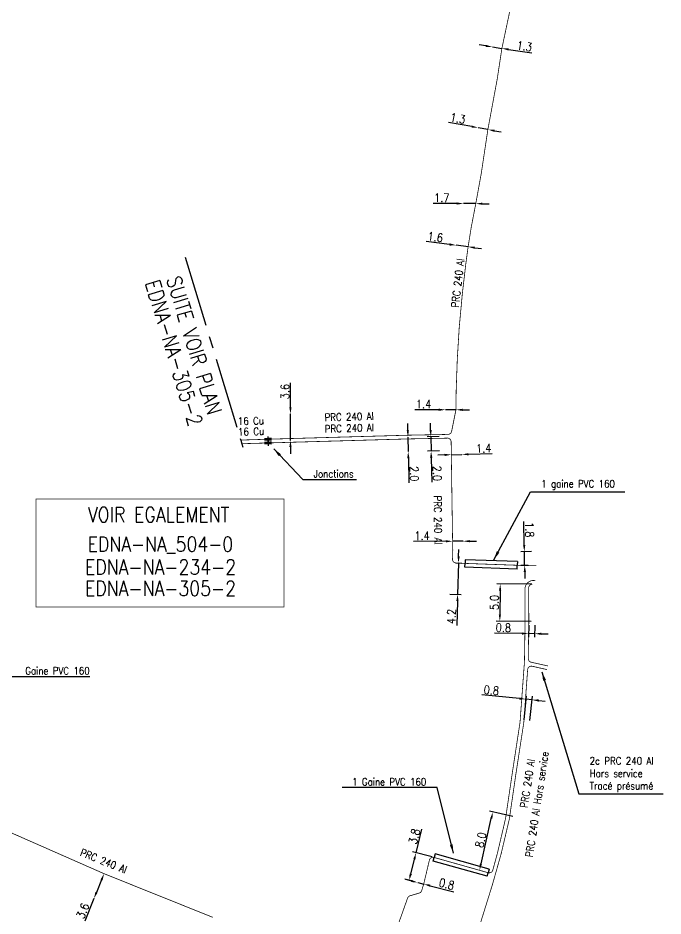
# Model space of a CAD drawing. Header units: millimetres. Extents: x 185000 to 186000, y 128000 to 129009.
# Drawn here: x 185079.5 to 185166, y 128391.8 to 128512.2 of the extents above; entities that cross this region are included whole.
import ezdxf
from ezdxf.enums import TextEntityAlignment as Align

# ---------------------------------------------------------------- set-up
doc = ezdxf.new("R2010")
doc.units = ezdxf.units.MM
doc.header["$PDMODE"] = 34
doc.linetypes.add('CENTER2', pattern=[28.575, 19.05, -3.175, 3.175, -3.175])
doc.layers.get('0').update_dxf_attribs({"linetype": 'CONTINUOUS'})
doc.layers.get('DEFPOINTS').update_dxf_attribs({"linetype": 'CONTINUOUS'})
for name, color, linetype in [('M_120', 5, 'M_ST_13'), ('M_300', 7, 'CONTINUOUS'), ('M_400', 7, 'CONTINUOUS'), ('M_908', 252, 'CONTINUOUS'), ('M_930', 7, 'CONTINUOUS')]:
    doc.layers.add(name, color=color, linetype=linetype)
doc.styles.get("Standard").update_dxf_attribs({"font": 'romans.shx', "width": 0.85})
doc.linetypes.add('M_ST_13', pattern='A,5,-0.3,["oo",Standard,S=1.5,R=0,X=0,Y=-0.5],-3', length=8.3)
doc.linetypes.add('MT_HS', pattern='A,2,-1,["E",Standard,S=0.85,R=0,X=-0.27,Y=-0.4],-1', length=4)
doc.dimstyles.get("Standard").update_dxf_attribs({"dimtxt": 1.5, "dimasz": 1.2, "dimexe": 0.625, "dimexo": 0.625, "dimgap": 0.25, "dimtad": 1, "dimdec": 1, "dimzin": 0, "dimdsep": 46, "dimtxsty": 'Standard', "dimcen": -0.5, "dimadec": 0, "dimazin": 0, "dimtfac": 1, "dimtdec": 1, "dimtmove": 0, "dimatfit": 3, "dimfxl": 0, "dimtolj": 1, "dimtzin": 0, "dimarcsym": 0})

# ---------------------------------------------------------------- blocks, each defined once
blk = doc.blocks.new('*D91')
at = {"layer": 'DEFPOINTS', "color": 0, "linetype": 'Continuous', "transparency": 16777216}
for p in [(185148.4, 128420.79), (185147.29, 128417.64), (185148.09, 128417.56)]:
    blk.add_point(p, dxfattribs=at)
at = {"layer": 'M_908', "color": 0, "linetype": 'Continuous', "lineweight": -2, "transparency": 16777216}
for p, q in [((185146.71, 128420.95), (185141.7, 128421.44)), ((185147.34, 128418.11), (185147.65, 128421.33)), ((185148.4, 128420.79), (185147.61, 128420.87)), ((185148.13, 128418.03), (185148.45, 128421.26)), ((185149.3, 128420.7), (185150.19, 128420.61))]:
    blk.add_line(p, q, dxfattribs=at)
at = {"layer": 'M_908', "color": 0, "linetype": 'Continuous', "transparency": 16777216}
for points in [[(185146.72, 128421.1), (185146.7, 128420.81), (185147.61, 128420.87)], [(185149.31, 128420.85), (185149.28, 128420.55), (185148.4, 128420.79)]]:
    blk.add_solid(points, dxfattribs=at)
at = {"layer": 'M_908', "color": 0, "linetype": 'Continuous', "transparency": 16777216, "insert": (185142.96, 128422.07), "char_height": 1.125, "attachment_point": 5, "rotation": 354.4241}
blk.add_mtext('\\A1;0.8', dxfattribs=at)
blk = doc.blocks.new('*D92')
at = {"layer": 'DEFPOINTS', "color": 0, "linetype": 'Continuous', "transparency": 16777216}
for p in [(185147.98, 128431.27), (185148.78, 128431.26), (185148.76, 128429.65)]:
    blk.add_point(p, dxfattribs=at)
at = {"layer": 'M_908', "color": 0, "linetype": 'Continuous', "lineweight": -2, "transparency": 16777216}
for p, q in [((185147.97, 128430.8), (185147.95, 128429.19)), ((185148.77, 128430.8), (185148.75, 128429.18)), ((185147.06, 128429.67), (185143.37, 128429.71)), ((185148.76, 128429.65), (185147.96, 128429.66)), ((185149.66, 128429.64), (185150.56, 128429.63))]:
    blk.add_line(p, q, dxfattribs=at)
at = {"layer": 'M_908', "color": 0, "linetype": 'Continuous', "transparency": 16777216}
for points in [[(185147.06, 128429.82), (185147.06, 128429.52), (185147.96, 128429.66)], [(185149.66, 128429.79), (185149.66, 128429.49), (185148.76, 128429.65)]]:
    blk.add_solid(points, dxfattribs=at)
at = {"layer": 'M_908', "color": 0, "linetype": 'Continuous', "transparency": 16777216, "insert": (185144.57, 128430.45), "char_height": 1.125, "attachment_point": 5, "rotation": 359.3408}
blk.add_mtext('\\A1;0.8', dxfattribs=at)
blk = doc.blocks.new('*D93')
at = {"layer": 'DEFPOINTS', "color": 0, "linetype": 'Continuous', "transparency": 16777216}
for p in [(185148.83, 128436.26), (185144.09, 128431.32), (185148.78, 128431.26)]:
    blk.add_point(p, dxfattribs=at)
at = {"layer": 'M_908', "color": 0, "linetype": 'Continuous', "lineweight": -2, "transparency": 16777216}
for p, q in [((185148.36, 128436.27), (185143.68, 128436.32)), ((185144.13, 128435.42), (185144.1, 128432.22)), ((185148.31, 128431.27), (185143.62, 128431.32))]:
    blk.add_line(p, q, dxfattribs=at)
at = {"layer": 'M_908', "color": 0, "linetype": 'Continuous', "transparency": 16777216}
for points in [[(185143.98, 128435.42), (185144.28, 128435.42), (185144.15, 128436.32)], [(185143.95, 128432.22), (185144.25, 128432.22), (185144.09, 128431.32)]]:
    blk.add_solid(points, dxfattribs=at)
at = {"layer": 'M_908', "color": 0, "linetype": 'Continuous', "transparency": 16777216, "insert": (185143.37, 128433.83), "char_height": 1.125, "attachment_point": 5, "rotation": 89.3408}
blk.add_mtext('\\A1;5.0', dxfattribs=at)
blk = doc.blocks.new('*D94')
at = {"layer": 'DEFPOINTS', "color": 0, "linetype": 'Continuous', "transparency": 16777216}
for p in [(185133.11, 128396.3), (185133.11, 128396.3), (185133.89, 128396.1)]:
    blk.add_point(p, dxfattribs=at)
at = {"layer": 'M_120', "color": 0, "linetype": 'Continuous', "lineweight": -2, "transparency": 16777216}
for p, q in [((185132.24, 128396.52), (185131.36, 128396.74)), ((185133.11, 128396.3), (185133.89, 128396.1)), ((185134.76, 128395.88), (185137.94, 128395.08))]:
    blk.add_line(p, q, dxfattribs=at)
at = {"layer": 'M_120', "color": 0, "linetype": 'Continuous', "transparency": 16777216}
for points in [[(185132.27, 128396.66), (185132.2, 128396.37), (185133.11, 128396.3)], [(185134.8, 128396.03), (185134.72, 128395.74), (185133.89, 128396.1)]]:
    blk.add_solid(points, dxfattribs=at)
at = {"layer": 'M_120', "color": 0, "linetype": 'Continuous', "transparency": 16777216, "insert": (185136.97, 128396.1), "char_height": 1.125, "attachment_point": 5, "rotation": 345.8678}
blk.add_mtext('\\A1;0.8', dxfattribs=at)
blk = doc.blocks.new('*D99')
at = {"layer": 'DEFPOINTS', "color": 0, "linetype": 'Continuous', "transparency": 16777216}
for p in [(185091.05, 128397.49), (185089.69, 128394.16), (185089.69, 128394.16)]:
    blk.add_point(p, dxfattribs=at)
at = {"layer": 'M_120', "color": 0, "linetype": 'Continuous', "lineweight": -2, "transparency": 16777216}
for p, q in [((185090.71, 128396.66), (185090.03, 128394.99)), ((185089.69, 128394.16), (185088.45, 128391.13))]:
    blk.add_line(p, q, dxfattribs=at)
at = {"layer": 'M_120', "color": 0, "linetype": 'Continuous', "transparency": 16777216}
for points in [[(185090.57, 128396.72), (185090.85, 128396.6), (185091.05, 128397.49)], [(185089.89, 128395.05), (185090.17, 128394.94), (185089.69, 128394.16)]]:
    blk.add_solid(points, dxfattribs=at)
at = {"layer": 'M_120', "color": 0, "linetype": 'Continuous', "transparency": 16777216, "insert": (185088.2, 128392.51), "char_height": 1.125, "attachment_point": 5, "rotation": 67.7764}
blk.add_mtext('\\A1;3.6', dxfattribs=at)
blk = doc.blocks.new('*D268')
at = {"layer": 'DEFPOINTS', "color": 0, "linetype": 'Continuous', "transparency": 16777216}
for p in [(185143.15, 128405.75), (185146.28, 128405.03), (185141.36, 128397.95)]:
    blk.add_point(p, dxfattribs=at)
at = {"layer": 'M_120', "color": 0, "linetype": 'Continuous', "lineweight": -2, "transparency": 16777216}
for p, q in [((185145.82, 128405.14), (185142.7, 128405.85)), ((185141.57, 128398.83), (185142.95, 128404.87))]:
    blk.add_line(p, q, dxfattribs=at)
at = {"layer": 'M_120', "color": 0, "linetype": 'Continuous', "transparency": 16777216}
for points in [[(185142.81, 128404.9), (185143.1, 128404.84), (185143.15, 128405.75)], [(185141.42, 128398.86), (185141.71, 128398.8), (185141.36, 128397.95)]]:
    blk.add_solid(points, dxfattribs=at)
at = {"layer": 'M_120', "color": 0, "linetype": 'Continuous', "transparency": 16777216, "insert": (185141.53, 128402.02), "char_height": 1.125, "attachment_point": 5, "rotation": 77.0688}
blk.add_mtext('\\A1;8.0', dxfattribs=at)
blk = doc.blocks.new('*D269')
at = {"layer": 'DEFPOINTS', "color": 0, "linetype": 'Continuous', "transparency": 16777216}
for p in [(185135.46, 128399.63), (185131.93, 128396.59), (185133.11, 128396.3)]:
    blk.add_point(p, dxfattribs=at)
at = {"layer": 'M_120', "color": 0, "linetype": 'Continuous', "lineweight": -2, "transparency": 16777216}
for p, q in [((185132.86, 128400.28), (185133.66, 128403.46)), ((185135.01, 128399.74), (185132.4, 128400.4)), ((185132.15, 128397.47), (185132.64, 128399.41)), ((185132.66, 128396.41), (185131.48, 128396.71))]:
    blk.add_line(p, q, dxfattribs=at)
at = {"layer": 'M_120', "color": 0, "linetype": 'Continuous', "transparency": 16777216}
for points in [[(185132.49, 128399.45), (185132.78, 128399.37), (185132.86, 128400.28)], [(185132, 128397.5), (185132.3, 128397.43), (185131.93, 128396.59)]]:
    blk.add_solid(points, dxfattribs=at)
at = {"layer": 'M_120', "color": 0, "linetype": 'Continuous', "transparency": 16777216, "insert": (185132.64, 128402.49), "char_height": 1.125, "attachment_point": 5, "rotation": 75.8678}
blk.add_mtext('\\A1;3.8', dxfattribs=at)
blk = doc.blocks.new('*D609')
at = {"layer": 'DEFPOINTS', "color": 0, "linetype": 'Continuous', "transparency": 16777216}
for p in [(185137.74, 128439.14), (185136.9, 128434.96), (185138.43, 128434.92)]:
    blk.add_point(p, dxfattribs=at)
at = {"layer": 'M_120', "color": 0, "linetype": 'Continuous', "lineweight": -2, "transparency": 16777216}
for p, q in [((185138.57, 128440.02), (185138.6, 128440.92)), ((185138.21, 128439.13), (185139.02, 128439.11)), ((185138.55, 128439.12), (185138.43, 128434.92)), ((185137.37, 128434.95), (185138.9, 128434.91)), ((185138.41, 128434.02), (185138.32, 128430.74))]:
    blk.add_line(p, q, dxfattribs=at)
at = {"layer": 'M_120', "color": 0, "linetype": 'Continuous', "transparency": 16777216}
for points in [[(185138.42, 128440.02), (185138.72, 128440.02), (185138.55, 128439.12)], [(185138.26, 128434.03), (185138.56, 128434.02), (185138.43, 128434.92)]]:
    blk.add_solid(points, dxfattribs=at)
at = {"layer": 'M_120', "color": 0, "linetype": 'Continuous', "transparency": 16777216, "insert": (185137.6, 128431.95), "char_height": 1.125, "attachment_point": 5, "rotation": 88.438}
blk.add_mtext('\\A1;4.2', dxfattribs=at)
blk = doc.blocks.new('*D610')
at = {"layer": 'DEFPOINTS', "color": 0, "linetype": 'Continuous', "transparency": 16777216}
for p in [(185137.76, 128442.04), (185139.16, 128442.04), (185139.16, 128442.04)]:
    blk.add_point(p, dxfattribs=at)
at = {"layer": 'M_120', "color": 0, "linetype": 'Continuous', "lineweight": -2, "transparency": 16777216}
for p, q in [((185136.86, 128442.03), (185132.53, 128442.01)), ((185139.16, 128442.04), (185137.76, 128442.04)), ((185140.06, 128442.05), (185140.96, 128442.05))]:
    blk.add_line(p, q, dxfattribs=at)
at = {"layer": 'M_120', "color": 0, "linetype": 'Continuous', "transparency": 16777216}
for points in [[(185136.86, 128442.18), (185136.86, 128441.88), (185137.76, 128442.04)], [(185140.06, 128442.2), (185140.06, 128441.9), (185139.16, 128442.04)]]:
    blk.add_solid(points, dxfattribs=at)
at = {"layer": 'M_120', "color": 0, "linetype": 'Continuous', "transparency": 16777216, "insert": (185133.67, 128442.77), "char_height": 1.125, "attachment_point": 5, "rotation": 0.2733}
blk.add_mtext('\\A1;1.4', dxfattribs=at)
blk = doc.blocks.new('*D611')
at = {"layer": 'DEFPOINTS', "color": 0, "linetype": 'Continuous', "transparency": 16777216}
for p in [(185137.59, 128453.64), (185138.99, 128453.67), (185138.99, 128453.67)]:
    blk.add_point(p, dxfattribs=at)
at = {"layer": 'M_120', "color": 0, "linetype": 'Continuous', "lineweight": -2, "transparency": 16777216}
for p, q in [((185136.69, 128453.61), (185135.79, 128453.59)), ((185137.59, 128453.64), (185138.99, 128453.67)), ((185139.89, 128453.7), (185143.08, 128453.78))]:
    blk.add_line(p, q, dxfattribs=at)
at = {"layer": 'M_120', "color": 0, "linetype": 'Continuous', "transparency": 16777216}
for points in [[(185136.69, 128453.76), (185136.7, 128453.46), (185137.59, 128453.64)], [(185139.89, 128453.85), (185139.9, 128453.55), (185138.99, 128453.67)]]:
    blk.add_solid(points, dxfattribs=at)
at = {"layer": 'M_120', "color": 0, "linetype": 'Continuous', "transparency": 16777216, "insert": (185141.92, 128454.5), "char_height": 1.125, "attachment_point": 5, "rotation": 1.5134}
blk.add_mtext('\\A1;1.4', dxfattribs=at)
blk = doc.blocks.new('*D612')
at = {"layer": 'DEFPOINTS', "color": 0, "linetype": 'Continuous', "transparency": 16777216}
for p in [(185136.81, 128459.66), (185136.81, 128459.66), (185138.21, 128459.66)]:
    blk.add_point(p, dxfattribs=at)
at = {"layer": 'M_120', "color": 0, "linetype": 'Continuous', "lineweight": -2, "transparency": 16777216}
for p, q in [((185135.91, 128459.66), (185132.72, 128459.67)), ((185138.21, 128459.66), (185136.81, 128459.66)), ((185139.11, 128459.65), (185140.01, 128459.65))]:
    blk.add_line(p, q, dxfattribs=at)
at = {"layer": 'M_120', "color": 0, "linetype": 'Continuous', "transparency": 16777216}
for points in [[(185135.91, 128459.81), (185135.91, 128459.51), (185136.81, 128459.66)], [(185139.11, 128459.8), (185139.11, 128459.5), (185138.21, 128459.66)]]:
    blk.add_solid(points, dxfattribs=at)
at = {"layer": 'M_120', "color": 0, "linetype": 'Continuous', "transparency": 16777216, "insert": (185133.87, 128460.42), "char_height": 1.125, "attachment_point": 5, "rotation": 359.8328}
blk.add_mtext('\\A1;1.4', dxfattribs=at)
blk = doc.blocks.new('*D613')
at = {"layer": 'DEFPOINTS', "color": 0, "linetype": 'Continuous', "transparency": 16777216}
for p in [(185136.42, 128456.09), (185134.88, 128454.11), (185136.46, 128454.14)]:
    blk.add_point(p, dxfattribs=at)
at = {"layer": 'M_120', "color": 0, "linetype": 'Continuous', "lineweight": -2, "transparency": 16777216}
for p, q in [((185134.82, 128456.96), (185134.81, 128457.86)), ((185135.95, 128456.08), (185134.37, 128456.05)), ((185134.84, 128456.06), (185134.88, 128454.11)), ((185135.99, 128454.14), (185134.41, 128454.1)), ((185134.9, 128453.21), (185134.96, 128449.94))]:
    blk.add_line(p, q, dxfattribs=at)
at = {"layer": 'M_120', "color": 0, "linetype": 'Continuous', "transparency": 16777216}
for points in [[(185134.97, 128456.97), (185134.67, 128456.96), (185134.84, 128456.06)], [(185135.05, 128453.22), (185134.75, 128453.21), (185134.88, 128454.11)]]:
    blk.add_solid(points, dxfattribs=at)
at = {"layer": 'M_120', "color": 0, "linetype": 'Continuous', "transparency": 16777216, "insert": (185135.69, 128451.14), "char_height": 1.125, "attachment_point": 5, "rotation": 271.0969}
blk.add_mtext('\\A1;2.0', dxfattribs=at)
blk = doc.blocks.new('*D614')
at = {"layer": 'DEFPOINTS', "color": 0, "linetype": 'Continuous', "transparency": 16777216}
for p in [(185131.78, 128456), (185131.81, 128454.06), (185131.81, 128454.06)]:
    blk.add_point(p, dxfattribs=at)
at = {"layer": 'M_120', "color": 0, "linetype": 'Continuous', "lineweight": -2, "transparency": 16777216}
for p, q in [((185131.76, 128456.9), (185131.74, 128457.8)), ((185131.78, 128456), (185131.81, 128454.06)), ((185131.83, 128453.16), (185131.89, 128449.88))]:
    blk.add_line(p, q, dxfattribs=at)
at = {"layer": 'M_120', "color": 0, "linetype": 'Continuous', "transparency": 16777216}
for points in [[(185131.91, 128456.91), (185131.61, 128456.9), (185131.78, 128456)], [(185131.98, 128453.16), (185131.68, 128453.15), (185131.81, 128454.06)]]:
    blk.add_solid(points, dxfattribs=at)
at = {"layer": 'M_120', "color": 0, "linetype": 'Continuous', "transparency": 16777216, "insert": (185132.62, 128451.08), "char_height": 1.125, "attachment_point": 5, "rotation": 271.0969}
blk.add_mtext('\\A1;2.0', dxfattribs=at)
blk = doc.blocks.new('*D615')
at = {"layer": 'DEFPOINTS', "color": 0, "linetype": 'Continuous', "transparency": 16777216}
for p in [(185116.03, 128459.1), (185116.03, 128459.1), (185116.03, 128455.55)]:
    blk.add_point(p, dxfattribs=at)
at = {"layer": 'M_120', "color": 0, "linetype": 'Continuous', "lineweight": -2, "transparency": 16777216}
for p, q in [((185116.03, 128460), (185116.04, 128463.28)), ((185116.03, 128455.55), (185116.03, 128459.1)), ((185116.03, 128454.65), (185116.03, 128453.75))]:
    blk.add_line(p, q, dxfattribs=at)
at = {"layer": 'M_120', "color": 0, "linetype": 'Continuous', "transparency": 16777216}
for points in [[(185115.88, 128460), (185116.18, 128460), (185116.03, 128459.1)], [(185115.88, 128454.65), (185116.18, 128454.65), (185116.03, 128455.55)]]:
    blk.add_solid(points, dxfattribs=at)
at = {"layer": 'M_120', "color": 0, "linetype": 'Continuous', "transparency": 16777216, "insert": (185115.29, 128462.09), "char_height": 1.125, "attachment_point": 5, "rotation": 89.9338}
blk.add_mtext('\\A1;3.6', dxfattribs=at)
blk = doc.blocks.new('*D616')
at = {"layer": 'DEFPOINTS', "color": 0, "linetype": 'Continuous', "transparency": 16777216}
for p in [(185138.25, 128481.7), (185138.25, 128481.7), (185139.84, 128481.49)]:
    blk.add_point(p, dxfattribs=at)
at = {"layer": 'M_120', "color": 0, "linetype": 'Continuous', "lineweight": -2, "transparency": 16777216}
for p, q in [((185137.36, 128481.81), (185134.24, 128482.21)), ((185139.84, 128481.49), (185138.25, 128481.7)), ((185140.73, 128481.38), (185141.62, 128481.26))]:
    blk.add_line(p, q, dxfattribs=at)
at = {"layer": 'M_120', "color": 0, "linetype": 'Continuous', "transparency": 16777216}
for points in [[(185137.38, 128481.96), (185137.34, 128481.66), (185138.25, 128481.7)], [(185140.75, 128481.53), (185140.71, 128481.23), (185139.84, 128481.49)]]:
    blk.add_solid(points, dxfattribs=at)
at = {"layer": 'M_120', "color": 0, "linetype": 'Continuous', "transparency": 16777216, "insert": (185135.45, 128482.81), "char_height": 1.125, "attachment_point": 5, "rotation": 352.6796}
blk.add_mtext('\\A1;1.6', dxfattribs=at)
blk = doc.blocks.new('*D617')
at = {"layer": 'DEFPOINTS', "color": 0, "linetype": 'Continuous', "transparency": 16777216}
for p in [(185139.22, 128487.29), (185139.22, 128487.29), (185140.87, 128487.28)]:
    blk.add_point(p, dxfattribs=at)
at = {"layer": 'M_120', "color": 0, "linetype": 'Continuous', "lineweight": -2, "transparency": 16777216}
for p, q in [((185138.32, 128487.3), (185135.18, 128487.32)), ((185140.87, 128487.28), (185139.22, 128487.29)), ((185141.77, 128487.27), (185142.67, 128487.27))]:
    blk.add_line(p, q, dxfattribs=at)
at = {"layer": 'M_120', "color": 0, "linetype": 'Continuous', "transparency": 16777216}
for points in [[(185138.32, 128487.45), (185138.32, 128487.15), (185139.22, 128487.29)], [(185141.77, 128487.42), (185141.77, 128487.12), (185140.87, 128487.28)]]:
    blk.add_solid(points, dxfattribs=at)
at = {"layer": 'M_120', "color": 0, "linetype": 'Continuous', "transparency": 16777216, "insert": (185136.31, 128488.06), "char_height": 1.125, "attachment_point": 5, "rotation": 359.6108}
blk.add_mtext('\\A1;1.7', dxfattribs=at)
blk = doc.blocks.new('*D618')
at = {"layer": 'DEFPOINTS', "color": 0, "linetype": 'Continuous', "transparency": 16777216}
for p in [(185141.21, 128497.44), (185141.21, 128497.44), (185142.49, 128497.21)]:
    blk.add_point(p, dxfattribs=at)
at = {"layer": 'M_120', "color": 0, "linetype": 'Continuous', "lineweight": -2, "transparency": 16777216}
for p, q in [((185140.32, 128497.6), (185137.23, 128498.17)), ((185142.49, 128497.21), (185141.21, 128497.44)), ((185143.37, 128497.05), (185144.26, 128496.88))]:
    blk.add_line(p, q, dxfattribs=at)
at = {"layer": 'M_120', "color": 0, "linetype": 'Continuous', "transparency": 16777216}
for points in [[(185140.35, 128497.75), (185140.3, 128497.46), (185141.21, 128497.44)], [(185143.4, 128497.19), (185143.35, 128496.9), (185142.49, 128497.21)]]:
    blk.add_solid(points, dxfattribs=at)
at = {"layer": 'M_120', "color": 0, "linetype": 'Continuous', "transparency": 16777216, "insert": (185138.47, 128498.71), "char_height": 1.125, "attachment_point": 5, "rotation": 349.6242}
blk.add_mtext('\\A1;1.3', dxfattribs=at)
blk = doc.blocks.new('*D619')
at = {"layer": 'DEFPOINTS', "color": 0, "linetype": 'Continuous', "transparency": 16777216}
for p in [(185143.09, 128508.28), (185143.09, 128508.28), (185144.37, 128508.08)]:
    blk.add_point(p, dxfattribs=at)
at = {"layer": 'M_120', "color": 0, "linetype": 'Continuous', "lineweight": -2, "transparency": 16777216}
for p, q in [((185142.2, 128508.42), (185141.31, 128508.56)), ((185143.09, 128508.28), (185144.37, 128508.08)), ((185145.26, 128507.95), (185148.37, 128507.47))]:
    blk.add_line(p, q, dxfattribs=at)
at = {"layer": 'M_120', "color": 0, "linetype": 'Continuous', "transparency": 16777216}
for points in [[(185142.22, 128508.57), (185142.18, 128508.27), (185143.09, 128508.28)], [(185145.29, 128508.09), (185145.24, 128507.8), (185144.37, 128508.08)]]:
    blk.add_solid(points, dxfattribs=at)
at = {"layer": 'M_120', "color": 0, "linetype": 'Continuous', "transparency": 16777216, "insert": (185147.38, 128508.38), "char_height": 1.125, "attachment_point": 5, "rotation": 351.2241}
blk.add_mtext('\\A1;1.3', dxfattribs=at)
blk = doc.blocks.new('M_300_04')
at = {"color": 0, "linetype": 'Continuous'}
blk.add_line((0, 0.38), (0, -0.38), dxfattribs=at)
blk.add_solid([(-0.5, 0.19), (-0.5, -0.19), (0.5, 0.19), (0.5, -0.19)], dxfattribs=at)
at = {"color": 0, "linetype": 'Continuous', "width": 0.75, "flags": 3}
for tag, p in [('DEF_LEG', (0, -5)), ('DEF_COUP', (0.02, -7)), ('DEF_TYPE', (0, -9))]:
    blk.add_attdef(tag, text='', height=1.2, dxfattribs=at).set_placement(p, align=Align.MIDDLE)
blk = doc.blocks.new('*D629')
at = {"layer": 'DEFPOINTS', "color": 0, "linetype": 'Continuous', "transparency": 16777216}
for p in [(185147.38, 128440.64), (185148.8, 128440.67), (185146.43, 128438.82)]:
    blk.add_point(p, dxfattribs=at)
at = {"layer": 'M_120', "color": 0, "linetype": 'Continuous', "lineweight": -2, "transparency": 16777216}
for p, q in [((185147.36, 128441.54), (185147.29, 128444.68)), ((185148.34, 128440.66), (185146.91, 128440.63)), ((185147.42, 128438.84), (185147.38, 128440.64)), ((185146.9, 128438.83), (185147.89, 128438.85)), ((185147.44, 128437.94), (185147.46, 128437.04))]:
    blk.add_line(p, q, dxfattribs=at)
at = {"layer": 'M_120', "color": 0, "linetype": 'Continuous', "transparency": 16777216}
for points in [[(185147.51, 128441.54), (185147.21, 128441.53), (185147.38, 128440.64)], [(185147.59, 128437.94), (185147.29, 128437.93), (185147.42, 128438.84)]]:
    blk.add_solid(points, dxfattribs=at)
at = {"layer": 'M_120', "color": 0, "linetype": 'Continuous', "transparency": 16777216, "insert": (185148.07, 128443.57), "char_height": 1.125, "attachment_point": 5, "rotation": 271.249}
blk.add_mtext('\\A1;1.8', dxfattribs=at)

msp = doc.modelspace()

# ---------------------------------------------------------------- linework, layer by layer
at = {"layer": 'M_120', "ltscale": 0.5, "const_width": 0.1}
for points in [[(185109.36, 128455.6), (185113.02, 128455.71), (185116.02, 128455.8), (185131.77, 128456.25), (185136.42, 128456.34), (185137.15, 128456.36, 0.352107), (185137.63, 128456.76), (185138.2, 128459.61, 0.046587), (185138.21, 128459.7), (185138.24, 128462.17), (185138.39, 128466.43), (185138.65, 128470.68), (185139.07, 128475.24), (185139.54, 128479.26), (185139.84, 128481.49), (185140.26, 128484.11), (185140.87, 128487.28), (185141.6, 128491.29), (185142.49, 128497.21), (185143.73, 128503.9), (185144.37, 128508.08), (185145.48, 128513.33)], [(185109.51, 128455.11), (185113.03, 128455.21), (185116.04, 128455.3), (185131.78, 128455.75), (185136.42, 128455.84), (185137.06, 128455.86, -0.415377), (185137.57, 128455.36), (185137.59, 128453.64), (185137.76, 128442.04), (185137.79, 128440.86), (185137.75, 128439.63, 0.409821), (185138.23, 128439.12), (185139.43, 128439.07), (185146.43, 128438.82), (185146.43, 128438.82), (185149, 128438.76)]]:
    msp.add_lwpolyline(points, format="xyb", dxfattribs=at)
at = {"layer": 'M_120'}
for points in [[(185105.63, 128391.64, 0.1, 0.1, 0), (185091.05, 128397.49, 0.1, 0.1, 0), (185078.42, 128403.05, 0.1, 0.1, 0), (185064.84, 128409.26, 0.1, 0.1, 0), (185059.36, 128411.26, 0.1, 0.1, 0), (185055.17, 128412.64, 0.1, 0.1, -0.425792), (185054.86, 128413.29, 0.1, 0.1, 0), (185055.14, 128414.04, 0.1, 0.1, 0), (185057.56, 128420.53, 0.1, 0.1, 0), (185057.92, 128421.48, 0.1, 0.1, 0.165792), (185057.94, 128422.13, 0.1, 0.1, 0), (185056.63, 128426.36, 0.1, 0.1, -0.077264), (185056.61, 128426.51, 0.1, 0.1, 0), (185056.76, 128443.43, 0.1, 0.1, -0.414034), (185057.26, 128443.93, 0.1, 0.1, 0), (185059.33, 128443.91, 0, 0, 0)], [(185148.84, 128436.77, 0.1, 0.1, 0), (185148.55, 128436.78, 0.1, 0.1, 0.138834), (185148.03, 128436.63, 0.1, 0.1, 0.26251), (185147.46, 128435.62, 0.1, 0.1, 0), (185147.48, 128431.27, 0.1, 0.1, 0), (185147.39, 128425.83, 0.1, 0.1, 0), (185146.8, 128417.77, 0.1, 0.1, 0), (185145.77, 128411.02, 0.1, 0.1, 0), (185144.86, 128404.88, 0.1, 0.1, 0), (185143.78, 128400.28, 0.1, 0.1, 0), (185143.15, 128397.97, 0.1, 0.1, -0.416979), (185142.53, 128397.62, 0.1, 0.1, 0), (185141.36, 128397.95, 0.1, 0.1, 0), (185135.27, 128399.67, 0.1, 0.1, 0.425937), (185134.65, 128399.3, 0.1, 0.1, 0), (185133.89, 128396.1, 0.1, 0.1, 0), (185133.62, 128395.23, 0.1, 0.1, -0.251616), (185133.28, 128394.89, 0.1, 0.1, 0), (185132.06, 128394.53, 0.1, 0.1, 0.238895), (185131.73, 128394.22, 0.1, 0.1, 0), (185130.41, 128390.51, 0.1, 0.1, 0)]]:
    msp.add_lwpolyline(points, format="xyseb", dxfattribs=at)
at = {"layer": 'M_400', "color": 7, "linetype": 'CONTINUOUS'}
for p, q in [((185139.42, 128438.57), (185139.43, 128439.07)), ((185139.45, 128439.57), (185139.43, 128439.07)), ((185146.44, 128439.32), (185139.45, 128439.57)), ((185146.41, 128438.32), (185146.43, 128438.82)), ((185146.44, 128439.32), (185146.43, 128438.82)), ((185146.41, 128438.32), (185139.42, 128438.57)), ((185135.14, 128399.19), (185135.27, 128399.67)), ((185142.39, 128397.14), (185135.14, 128399.19)), ((185135.41, 128400.15), (185135.27, 128399.67)), ((185142.67, 128398.1), (185135.41, 128400.15)), ((185142.67, 128398.1), (185142.53, 128397.62)), ((185142.39, 128397.14), (185142.53, 128397.62))]:
    msp.add_line(p, q, dxfattribs=at)
at = {"layer": 'M_908', "linetype": 'MT_HS', "const_width": 0.1}
for points in [[(185148.46, 128436.28), (185148.46, 128436.28, 0.416524), (185147.96, 128435.77), (185147.98, 128431.27), (185147.9, 128426.32, 0.355384), (185148.29, 128425.83), (185150.53, 128425.33)], [(185141.19, 128389.92), (185141.83, 128391.95), (185143.09, 128395.99), (185144.27, 128400.16), (185145.36, 128404.78), (185146.26, 128410.94), (185147.3, 128417.71), (185147.82, 128424.83, -0.457875), (185148.43, 128425.29), (185150.42, 128424.84)]]:
    msp.add_lwpolyline(points, format="xyb", dxfattribs=at)
at = {"layer": 'M_930', "linetype": 'CENTER2', "ltscale": 0.5, "flags": 128}
msp.add_lwpolyline([(185101.93, 128480.1), (185109.36, 128455.6), (185109.51, 128455.11), (185109.65, 128454.63)], dxfattribs=at)
at = {"layer": 'M_930', "const_width": 0.1}
msp.add_lwpolyline([(185081.94, 128447.71), (185115.18, 128447.71), (185115.18, 128433.22), (185081.94, 128433.22)], close=True, dxfattribs=at)

# ---------------------------------------------------------------- block references
at = {"layer": 'M_300', "rotation": 1.665777711376295}
for p in [(185113.02, 128455.71), (185113.03, 128455.21)]:
    msp.add_blockref('M_300_04', p, dxfattribs=at)

# ---------------------------------------------------------------- texts
at = {"layer": 'M_120', "width": 0.85}
for s, rotation, p in [('PRC 240 Al', 83.3139, (185138.57, 128473.3)), ('PRC 240 Al', 1.6658, (185120.61, 128458.13)), ('16 Cu', 1.6658, (185109, 128457.61)), ('16 Cu', 1.6658, (185109.02, 128456.19)), ('PRC 240 Al', 1.6658, (185120.64, 128456.6)), ('PRC 240 Al', 270.835, (185135.25, 128448.16))]:
    msp.add_text(s, height=1, rotation=rotation, dxfattribs=at).set_placement(p)
msp.add_text('PRC 240 Al', height=1, rotation=81.3387, dxfattribs=at).set_placement((185147.8, 128409.58), align=Align.MIDDLE)
at = {"layer": 'M_120', "linetype": 'Continuous', "insert": (185087.92, 128400.41), "char_height": 1, "attachment_point": 4, "rotation": 338.2306}
msp.add_mtext('\\A1;PRC 240 Al', dxfattribs=at)
at = {"layer": 'M_300', "linetype": 'Continuous', "insert": (185119.14, 128451.07), "char_height": 1, "attachment_point": 4}
msp.add_mtext('Jonctions', dxfattribs=at)
at = {"layer": 'M_400', "char_height": 1}
for s, insert, attachment_point in [('1 gaine PVC 160 ', (185149.65, 128449.58), 4), ('Gaine PVC 160', (185089.12, 128424.68), 6), ('1 Gaine PVC 160 ', (185134.24, 128409.79), 6)]:
    msp.add_mtext(s, dxfattribs=dict(at, insert=insert, attachment_point=attachment_point))
at = {"layer": 'M_908', "linetype": 'MT_HS', "width": 0.85}
msp.add_text('PRC 240 Al Hors service', height=1, rotation=81.3387, dxfattribs=at).set_placement((185149.05, 128406.78), align=Align.MIDDLE)
at = {"layer": 'M_908', "linetype": 'Continuous', "insert": (185156.13, 128410.77), "char_height": 1, "attachment_point": 4}
msp.add_mtext('2c PRC 240 Al\\PHors service\\PTracé présumé', dxfattribs=at)
at = {"layer": 'M_930', "width": 0.85}
for s, p in [('SUITE VOIR PLAN', (185102.17, 128467.99)), ('EDNA-NA-305-2', (185099.46, 128466.98))]:
    msp.add_text(s, height=2, rotation=286.8675, dxfattribs=at).set_placement(p, align=Align.CENTER)
for s, p in [('VOIR EGALEMENT', (185098.35, 128444.61)), ('EDNA-NA_504-0', (185098.59, 128440.65)), ('EDNA-NA-234-2', (185098.62, 128437.58)), ('EDNA-NA-305-2', (185098.61, 128434.73))]:
    msp.add_text(s, height=2, dxfattribs=at).set_placement(p, align=Align.CENTER)

# ---------------------------------------------------------------- dimensions: what is measured, and where the dimension line sits
at = {"layer": 'M_120', "linetype": 'Continuous'}
for base, p1, p2, angle, override, picture, middle, dimtype in [((185143.09, 128508.28), (185144.37, 128508.08), (185143.09, 128508.28), 351.2241, {"dimscale": 0.75, "dimatfit": 0}, '*D619', (185147.26, 128507.64), 160), ((185141.21, 128497.44), (185142.49, 128497.21), (185141.21, 128497.44), 349.6242, {"dimscale": 0.75, "dimlfac": 1, "dimlunit": 2, "dimatfit": 0}, '*D618', (185138.34, 128497.97), 160), ((185139.22, 128487.29), (185140.87, 128487.28), (185139.22, 128487.29), 359.6108, {"dimscale": 0.75, "dimlfac": 1, "dimlunit": 2, "dimatfit": 0}, '*D617', (185136.3, 128487.31), 160), ((185138.25, 128481.7), (185139.84, 128481.49), (185138.25, 128481.7), 352.6796, {"dimscale": 0.75, "dimlfac": 1, "dimlunit": 2, "dimatfit": 0}, '*D616', (185135.35, 128482.07), 160), ((185116.03, 128459.1), (185116.03, 128455.55), (185116.03, 128459.1), 269.9338, {"dimscale": 0.75, "dimatfit": 0}, '*D615', (185116.04, 128462.09), 160), ((185136.81, 128459.66), (185138.21, 128459.66), (185136.81, 128459.66), 359.8328, {"dimscale": 0.75, "dimlfac": 1, "dimlunit": 2, "dimatfit": 0}, '*D612', (185133.87, 128459.67), 160), ((185131.81, 128454.06), (185131.78, 128456), (185131.81, 128454.06), 91.0969, {"dimscale": 0.75, "dimlfac": 1, "dimlunit": 2, "dimatfit": 0}, '*D614', (185131.87, 128451.07), 160), ((185134.87887, 128454.1138), (185136.41988, 128456.09366), (185136.45721, 128454.14402), 91.09689, {"dimscale": 0.75, "dimatfit": 0}, '*D613', (185134.9361, 128451.12506), 160), ((185138.99, 128453.67), (185137.59, 128453.64), (185138.99, 128453.67), 181.5134, {"dimscale": 0.75, "dimlfac": 1, "dimlunit": 2, "dimatfit": 0}, '*D611', (185141.94, 128453.75), 160), ((185139.16, 128442.04), (185137.76, 128442.04), (185139.16, 128442.04), 180.2733, {"dimscale": 0.75, "dimatfit": 0}, '*D610', (185133.67, 128442.02), 160), ((185147.38, 128440.64), (185146.43, 128438.82), (185148.8, 128440.67), 271.249, {"dimscale": 0.75, "dimatfit": 0}, '*D629', (185147.32, 128443.56), 160), ((185138.43, 128434.92), (185137.74, 128439.14), (185136.9, 128434.96), 88.438, {"dimscale": 0.75, "dimatfit": 0}, '*D609', (185138.35, 128431.93), 160), ((185143.15, 128405.75), (185141.36, 128397.95), (185146.28, 128405.03), 257.0688, {"dimscale": 0.75}, '*D268', (185142.26, 128401.85), 160), ((185131.93, 128396.59), (185135.46, 128399.63), (185133.11, 128396.3), 75.8678, {"dimscale": 0.75}, '*D269', (185133.37, 128402.31), 160), ((185089.69, 128394.16), (185091.05, 128397.49), (185089.69, 128394.16), 247.7764, {"dimscale": 0.75}, '*D99', (185088.9, 128392.23), 161), ((185133.11, 128396.3), (185133.89, 128396.1), (185133.11, 128396.3), 165.8678, {"dimscale": 0.75}, '*D94', (185136.78, 128395.37), 161)]:
    dim = msp.add_linear_dim(base=base, p1=p1, p2=p2, angle=angle, dimstyle='Standard', override=override, dxfattribs=at)
    dim.commit()
    dim.dimension.update_dxf_attribs({"geometry": picture, "text_midpoint": middle, "dimtype": dimtype})
at = {"layer": 'M_908', "linetype": 'Continuous'}
for base, p1, p2, angle, picture, middle in [((185144.09, 128431.32), (185148.83, 128436.26), (185148.78, 128431.26), 269.3408, '*D93', (185144.12, 128433.82)), ((185148.76, 128429.65), (185147.98, 128431.27), (185148.78, 128431.26), 359.3408, '*D92', (185144.56, 128429.7)), ((185148.4, 128420.79), (185147.29, 128417.64), (185148.09, 128417.56), 354.4241, '*D91', (185142.89, 128421.33))]:
    dim = msp.add_linear_dim(base=base, p1=p1, p2=p2, angle=angle, dimstyle='Standard', override={"dimscale": 0.75}, dxfattribs=at)
    dim.commit()
    dim.dimension.update_dxf_attribs({"geometry": picture, "text_midpoint": middle, "dimtype": 161})

# ---------------------------------------------------------------- leaders
at = {"layer": 'M_300', "linetype": 'Continuous', "annotation_type": 0, "has_hookline": 1, "hookline_direction": 0, "text_width": 5.75}
msp.add_leader([(185113.78, 128454.44), (185117.69, 128450.32), (185118.89, 128450.32)], dimstyle='Standard', dxfattribs=at)
at = {"layer": 'M_400', "annotation_type": 0, "has_hookline": 1}
for points, hookline_direction, text_width in [([(185143.29, 128439.55), (185148.2, 128448.66), (185149.4, 128448.66)], 0, 11.21), ([(185056.82, 128417.11), (185077.92, 128423.93), (185079.12, 128423.93)], 0, 9.75), ([(185137.87, 128400.22), (185135.69, 128409.04), (185134.49, 128409.04)], 1, 11.29)]:
    msp.add_leader(points, dimstyle='Standard', dxfattribs=dict(at, hookline_direction=hookline_direction, text_width=text_width))
at = {"layer": 'M_908', "linetype": 'Continuous', "annotation_type": 0, "has_hookline": 1, "hookline_direction": 0, "text_width": 9.84}
msp.add_leader([(185149.73, 128424.55), (185154.68, 128408.19), (185155.88, 128408.19)], dimstyle='Standard', dxfattribs=at)

doc.saveas('drawing.dxf')
